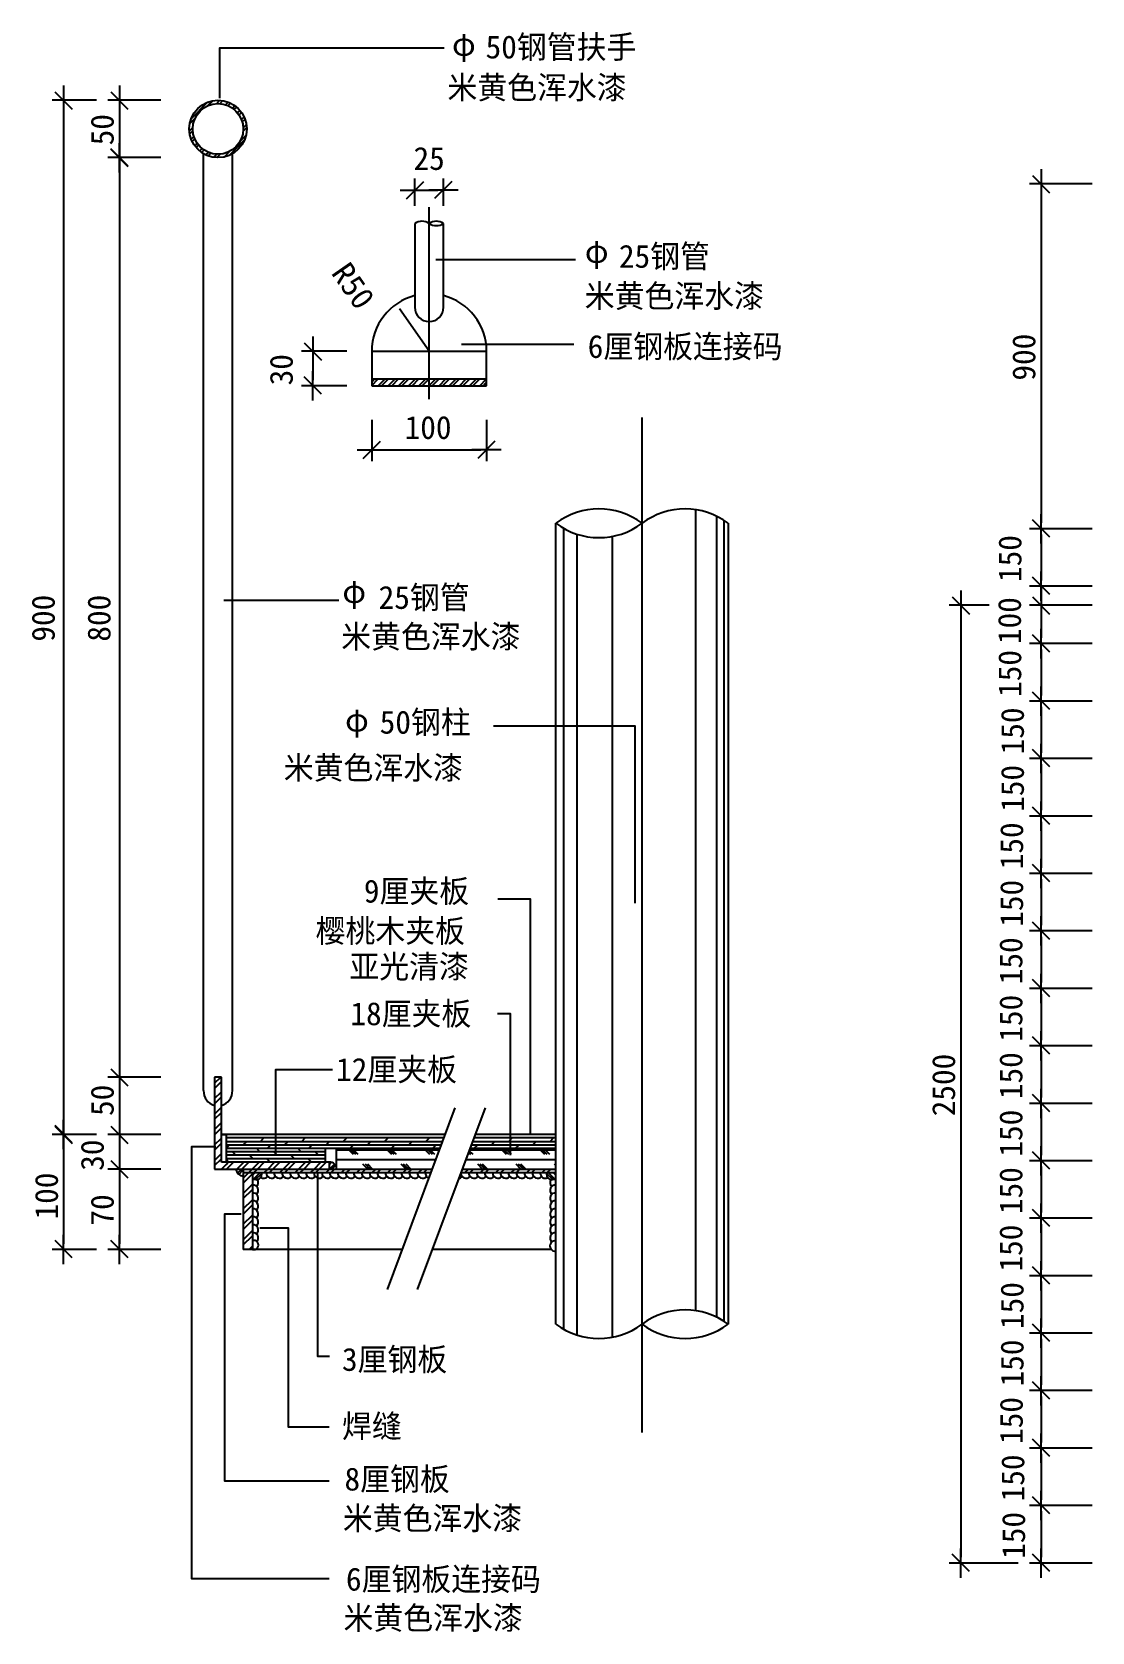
# Model space of a CAD drawing. Header units: metres. Extents: x -6406 to -945, y -4522 to 2141.
# Drawn here: x -6406 to -3638, y -2036 to 2141 of the extents above; entities that cross this region are included whole.
import ezdxf

# ---------------------------------------------------------------- set-up
doc = ezdxf.new("R2010")
doc.units = ezdxf.units.M
for name, color, linetype in [('3', 3, 'Continuous'), ('4', 4, 'Continuous'), ('7', 7, 'Continuous'), ('BH', 3, 'Continuous'), ('DIM', 3, 'Continuous'), ('TEXT', 3, 'Continuous')]:
    doc.layers.add(name, color=color, linetype=linetype)

# ---------------------------------------------------------------- blocks, each defined once
blk = doc.blocks.new('_DOT')
at = {"color": 0, "linetype": 'ByBlock'}
blk.add_line((2.56, 0), (-2.55, 0), dxfattribs=at)
blk.add_lwpolyline([(1.46, 1.51), (-1.55, -1.49)])

msp = doc.modelspace()

# ---------------------------------------------------------------- linework, layer by layer
for p, q in [((-5915.03, 1967.61), (-5915.03, 1977.36)), ((-5350.94, 1546.27), (-5341.19, 1546.27)), ((-5103.64, -738.19), (-5103.64, -728.44)), ((-5925.2, -769.17), (-5934.95, -769.17)), ((-5769.18, -786.23), (-5769.18, -776.48)), ((-5156.14, -790.94), (-5156.14, -781.19)), ((-5660.32, -837.23), (-5660.32, -846.98)), ((-5859.2, -945), (-5868.95, -945)), ((-5810.55, -981.23), (-5800.8, -981.23))]:
    msp.add_line(p, q)
at = {"layer": '3'}
for p, q in [((-5368.61, 1181.7), (-5368.61, 1683.22)), ((-5518.61, 1307.09), (-5218.61, 1307.09)), ((-4812.8, -1515.32), (-4812.8, 1134.42)), ((-4672.96, 893.6), (-4672.96, -1196.98)), ((-5018.27, 845.28), (-5018.27, -1245.31)), ((-4618.77, 876.95), (-4618.77, -1213.63)), ((-4599.41, 866.15), (-4599.41, -1224.43)), ((-4983.43, 829.84), (-4983.43, -1260.74)), ((-4890.52, 823.86), (-4890.52, -1266.73)), ((-5301.53, -668.12), (-5478.55, -1141.78)), ((-5222.59, -668.12), (-5399.61, -1141.78)), ((-5330.81, -746.48), (-5898.95, -746.48)), ((-5037.8, -746.48), (-5251.87, -746.48))]:
    msp.add_line(p, q, dxfattribs=at)
for centre, radius, start, end in [((-5387.36, 1611.89), 34.47, 57.05, 122.95), ((-5349.86, 1611.89), 34.47, 57.05, 122.95), ((-5349.86, 1669.74), 34.47, 237.05, 302.95), ((-5854.39, -827.34), 18.15, 180.45, 271.4), ((-5628.51, -827.62), 18.15, 0.45, 91.4), ((-5819.91, -841.04), 14.17, 224.87, 18.78), ((-5828.78, -883.16), 14.17, 312.6, 94.73), ((-5828.78, -862.41), 14.17, 312.6, 32.17), ((-5800.66, -837.65), 14.17, 236.41, 317.4), ((-5779.91, -837.65), 14.17, 175.27, 317.4), ((-5759.16, -837.65), 14.17, 175.27, 317.4), ((-5738.41, -837.65), 14.17, 175.27, 317.4), ((-5717.66, -837.65), 14.17, 175.27, 317.4), ((-5696.9, -837.65), 14.17, 175.27, 317.4), ((-5676.15, -837.65), 14.17, 175.27, 317.4), ((-5655.4, -837.65), 14.17, 175.27, 317.4), ((-5634.6, -837.65), 14.17, 175.27, 317.4), ((-5613.85, -837.65), 14.17, 175.27, 317.4), ((-5593.1, -837.65), 14.17, 175.27, 317.4), ((-5572.35, -837.65), 14.17, 175.27, 317.4), ((-5551.6, -837.65), 14.17, 175.27, 317.4), ((-5530.85, -837.65), 14.17, 175.27, 317.4), ((-5510.05, -837.65), 14.17, 175.27, 317.4), ((-5489.3, -837.65), 14.17, 175.27, 317.4), ((-5468.54, -837.65), 14.17, 175.27, 317.4), ((-5447.79, -837.65), 14.17, 175.27, 317.4), ((-5427.04, -837.65), 14.17, 175.27, 317.4), ((-5406.29, -837.65), 14.17, 175.27, 317.4), ((-5385.54, -837.65), 14.17, 175.27, 317.4), ((-5364.79, -837.65), 14.17, 175.27, 249.14), ((-5292.74, -837.65), 14.17, 276.21, 317.4), ((-5271.99, -837.65), 14.17, 175.27, 317.4), ((-5251.24, -837.65), 14.17, 175.27, 317.4), ((-5230.49, -837.65), 14.17, 175.27, 317.4), ((-5209.74, -837.65), 14.17, 175.27, 317.4), ((-5188.99, -837.65), 14.17, 175.27, 317.4), ((-5168.23, -837.65), 14.17, 175.27, 317.4), ((-5147.48, -837.65), 14.17, 175.27, 317.4), ((-5126.73, -837.65), 14.17, 175.27, 317.4), ((-5105.98, -837.65), 14.17, 175.27, 317.4), ((-5085.23, -837.65), 14.17, 175.27, 317.4), ((-5064.48, -837.65), 14.17, 175.27, 295.26), ((-5047.84, -841.04), 14.17, 161.22, 315.13), ((-5038.97, -862.41), 14.17, 147.83, 227.4), ((-5038.97, -883.16), 14.17, 85.27, 227.4), ((-5828.78, -903.91), 14.17, 312.6, 94.73), ((-5828.78, -924.67), 14.17, 312.6, 94.73), ((-5038.97, -903.91), 14.17, 85.27, 227.4), ((-5038.97, -924.67), 14.17, 85.27, 227.4), ((-5828.78, -945.42), 14.17, 312.6, 94.73), ((-5828.78, -966.17), 14.17, 312.6, 94.73), ((-5038.97, -945.42), 14.17, 85.27, 227.4), ((-5038.97, -966.17), 14.17, 85.27, 227.4), ((-5828.78, -986.92), 14.17, 312.6, 94.73), ((-5828.78, -1007.67), 14.17, 318.51, 94.73), ((-5038.97, -986.92), 14.17, 85.27, 227.4), ((-5038.97, -1007.67), 14.17, 85.27, 227.4), ((-5826.45, -1025.89), 12.11, 253.2, 106.8), ((-5038.97, -1028.42), 14.17, 85.27, 274.73)]:
    msp.add_arc(centre, radius, start, end, dxfattribs=at)
at = {"layer": '4'}
for p, q in [((-5957.45, -622.35), (-5957.45, 1822.57)), ((-5882.45, -622.35), (-5882.45, 1822.57)), ((-5037.8, -1232.48), (-5037.8, 858.1)), ((-4587.8, 858.1), (-4587.8, -1232.48)), ((-5327.45, -737.48), (-5910.95, -737.48)), ((-5037.8, -737.48), (-5248.51, -737.48)), ((-5853.95, -827.48), (-5853.95, -1037.48)), ((-5439.57, -1037.48), (-5853.95, -1037.48)), ((-5049.87, -1037.48), (-5360.63, -1037.48))]:
    msp.add_line(p, q, dxfattribs=at)
msp.add_circle((-5919.95, 1887.52), 75, dxfattribs=at)
for centre, radius, start, end in [((-4925.3, 708.1), 187.5, 53.13, 126.87), ((-4700.3, 708.1), 187.5, 53.13, 126.87), ((-4925.3, 1008.1), 187.5, 233.13, 306.87), ((-5919.95, -624.83), 37.58, 176.21, 256.14), ((-5919.95, -624.83), 37.58, 283.86, 3.79), ((-4700.3, -1382.48), 187.5, 53.13, 126.87), ((-4925.3, -1082.48), 187.5, 233.13, 306.87), ((-4700.3, -1082.48), 187.5, 233.13, 306.87)]:
    msp.add_arc(centre, radius, start, end, dxfattribs=at)
at = {"layer": '7'}
for p, q in [((-5406.11, 1640.81), (-5406.11, 1422.09)), ((-5331.11, 1422.09), (-5331.11, 1640.81)), ((-5518.61, 1307.09), (-5518.61, 1217.09)), ((-5218.61, 1217.09), (-5218.61, 1307.09)), ((-5518.61, 1235.09), (-5218.61, 1235.09)), ((-5518.61, 1217.09), (-5218.61, 1217.09)), ((-5928.95, -587.48), (-5928.95, -827.48)), ((-5910.95, -587.48), (-5928.95, -587.48)), ((-5910.95, -809.48), (-5910.95, -587.48)), ((-5910.95, -737.48), (-5898.95, -737.48)), ((-5898.95, -737.48), (-5898.95, -773.48)), ((-5898.95, -773.48), (-5340.9, -773.48)), ((-5898.95, -773.48), (-5898.95, -809.48)), ((-5639.4, -809.48), (-5639.4, -773.48)), ((-5610.36, -827.48), (-5610.36, -773.48)), ((-5261.96, -773.48), (-5037.8, -773.48)), ((-5928.95, -827.48), (-5853.95, -827.48)), ((-5628.95, -809.48), (-5910.95, -809.48)), ((-5853.95, -827.48), (-5361.08, -827.48)), ((-5628.95, -827.48), (-5628.95, -809.48)), ((-5282.14, -827.48), (-5037.8, -827.48)), ((-5853.95, -836.48), (-5364.45, -836.48)), ((-5829.95, -836.48), (-5829.95, -1037.48)), ((-5285.51, -836.48), (-5037.8, -836.48))]:
    msp.add_line(p, q, dxfattribs=at)
msp.add_circle((-5919.95, 1887.52), 66, dxfattribs=at)
for centre, radius, start, end in [((-5368.61, 1307.09), 150, 104.48, 180), ((-5368.61, 1422.09), 37.5, 180, 0), ((-5368.61, 1307.09), 150, 0, 75.52)]:
    msp.add_arc(centre, radius, start, end, dxfattribs=at)
at = {"layer": 'BH'}
for p, q in [((-5990.25, 1913.65), (-5946.08, 1957.82)), ((-5947.63, 1947.44), (-5933.84, 1961.22)), ((-5923.99, 1953.4), (-5915.03, 1962.36)), ((-5915.2, 1953.35), (-5907.13, 1961.42)), ((-5900.33, 1950.54), (-5893.26, 1957.61)), ((-5893.88, 1948.15), (-5887.09, 1954.94)), ((-5882.49, 1941.86), (-5876.03, 1948.32)), ((-5877.48, 1938.04), (-5871.09, 1944.42)), ((-5868.71, 1929.12), (-5862.32, 1935.52)), ((-5864.97, 1924.03), (-5858.49, 1930.51)), ((-5994.79, 1882.6), (-5985.83, 1891.56)), ((-5993.85, 1874.7), (-5985.78, 1882.77)), ((-5993.65, 1901.41), (-5979.87, 1915.19)), ((-5858.85, 1912.47), (-5852.02, 1919.3)), ((-5856.57, 1905.91), (-5849.43, 1913.05)), ((-5854.2, 1881.76), (-5845.03, 1890.94)), ((-5854.03, 1890.77), (-5845.83, 1898.97)), ((-5990.04, 1860.83), (-5982.97, 1867.9)), ((-5987.37, 1854.66), (-5980.58, 1861.45)), ((-5980.75, 1843.6), (-5974.29, 1850.06)), ((-5976.85, 1838.66), (-5970.47, 1845.05)), ((-5891.2, 1818.25), (-5850.68, 1858.77)), ((-5861.59, 1856.69), (-5846.65, 1871.63)), ((-5967.95, 1829.89), (-5961.55, 1836.28)), ((-5962.94, 1826.06), (-5956.46, 1832.54)), ((-5951.73, 1819.59), (-5944.9, 1826.42)), ((-5945.48, 1817), (-5938.35, 1824.13)), ((-5931.4, 1813.4), (-5923.2, 1821.6)), ((-5923.37, 1812.6), (-5914.19, 1821.77)), ((-5904.06, 1814.22), (-5889.13, 1829.16)), ((-5518.61, 1226.78), (-5510.3, 1235.09)), ((-5518.61, 1217.94), (-5501.46, 1235.09)), ((-5501.78, 1217.09), (-5483.78, 1235.09)), ((-5492.94, 1217.09), (-5474.94, 1235.09)), ((-5475.26, 1217.09), (-5457.26, 1235.09)), ((-5466.42, 1217.09), (-5448.42, 1235.09)), ((-5448.75, 1217.09), (-5430.75, 1235.09)), ((-5439.91, 1217.09), (-5421.91, 1235.09)), ((-5422.23, 1217.09), (-5404.23, 1235.09)), ((-5413.39, 1217.09), (-5395.39, 1235.09)), ((-5395.71, 1217.09), (-5377.71, 1235.09)), ((-5386.88, 1217.09), (-5368.88, 1235.09)), ((-5369.2, 1217.09), (-5368.61, 1217.68)), ((-5368.61, 1217.68), (-5351.2, 1235.09)), ((-5360.36, 1217.09), (-5342.36, 1235.09)), ((-5342.68, 1217.09), (-5324.68, 1235.09)), ((-5333.84, 1217.09), (-5315.84, 1235.09)), ((-5316.16, 1217.09), (-5298.16, 1235.09)), ((-5307.33, 1217.09), (-5289.33, 1235.09)), ((-5289.65, 1217.09), (-5271.65, 1235.09)), ((-5280.81, 1217.09), (-5262.81, 1235.09)), ((-5263.13, 1217.09), (-5245.13, 1235.09)), ((-5254.29, 1217.09), (-5236.29, 1235.09)), ((-5236.61, 1217.09), (-5218.61, 1235.09)), ((-5227.78, 1217.09), (-5218.61, 1226.26)), ((-5928.95, -603.51), (-5912.92, -587.48)), ((-5928.95, -616.95), (-5910.95, -598.95)), ((-5928.95, -643.82), (-5910.95, -625.82)), ((-5928.95, -657.25), (-5910.95, -639.25)), ((-5928.95, -684.12), (-5910.95, -666.12)), ((-5928.95, -697.56), (-5910.95, -679.56)), ((-5928.95, -724.43), (-5910.95, -706.43)), ((-5928.95, -737.86), (-5928.57, -737.48)), ((-5928.95, -764.73), (-5910.95, -746.73)), ((-5928.57, -737.48), (-5910.95, -719.86)), ((-5871.95, -746.48), (-5871.95, -746.48)), ((-5808.95, -755.48), (-5799.95, -746.48)), ((-5763.95, -746.48), (-5763.95, -746.48)), ((-5700.95, -755.48), (-5691.95, -746.48)), ((-5592.95, -755.48), (-5583.95, -746.48)), ((-5484.95, -755.48), (-5475.95, -746.48)), ((-5376.95, -755.48), (-5367.95, -746.48)), ((-5160.95, -755.48), (-5151.95, -746.48)), ((-5052.95, -755.48), (-5043.95, -746.48)), ((-5928.95, -778.17), (-5910.95, -760.17)), ((-5928.95, -805.04), (-5910.95, -787.04)), ((-5898.95, -755.48), (-5334.17, -755.48)), ((-5898.95, -764.48), (-5337.54, -764.48)), ((-5898.95, -773.48), (-5889.95, -764.48)), ((-5639.4, -782.48), (-5898.95, -782.48)), ((-5639.4, -791.48), (-5898.95, -791.48)), ((-5873.4, -791.48), (-5882.4, -782.48)), ((-5855.4, -773.48), (-5855.4, -773.48)), ((-5853.95, -764.48), (-5844.95, -755.48)), ((-5828.4, -800.48), (-5837.4, -791.48)), ((-5810.4, -782.48), (-5819.4, -773.48)), ((-5790.95, -773.48), (-5781.95, -764.48)), ((-5765.4, -791.48), (-5774.4, -782.48)), ((-5747.4, -773.48), (-5747.4, -773.48)), ((-5745.95, -764.48), (-5736.95, -755.48)), ((-5720.4, -800.48), (-5729.4, -791.48)), ((-5702.4, -782.48), (-5711.4, -773.48)), ((-5682.95, -773.48), (-5673.95, -764.48)), ((-5657.4, -791.48), (-5666.4, -782.48)), ((-5637.95, -764.48), (-5628.95, -755.48)), ((-5610.95, -773.48), (-5610.95, -773.48)), ((-5610.36, -777.48), (-5342.4, -777.48)), ((-5566.45, -789.98), (-5582.95, -773.48)), ((-5560.2, -789.98), (-5576.7, -773.48)), ((-5574.95, -773.48), (-5565.95, -764.48)), ((-5553.95, -789.98), (-5570.45, -773.48)), ((-5529.95, -764.48), (-5520.95, -755.48)), ((-5502.95, -773.48), (-5502.95, -773.48)), ((-5466.45, -789.98), (-5482.95, -773.48)), ((-5460.2, -789.98), (-5476.7, -773.48)), ((-5453.95, -789.98), (-5470.45, -773.48)), ((-5466.95, -773.48), (-5457.95, -764.48)), ((-5421.95, -764.48), (-5412.95, -755.48)), ((-5394.95, -773.48), (-5394.95, -773.48)), ((-5366.45, -789.98), (-5382.95, -773.48)), ((-5360.2, -789.98), (-5376.7, -773.48)), ((-5353.95, -789.98), (-5370.45, -773.48)), ((-5358.95, -773.48), (-5349.95, -764.48)), ((-5266.45, -789.98), (-5267.67, -788.76)), ((-5260.2, -789.98), (-5265.97, -784.21)), ((-5253.95, -789.98), (-5264.27, -779.66)), ((-5263.46, -777.48), (-5037.8, -777.48)), ((-5258.6, -764.48), (-5037.8, -764.48)), ((-5255.23, -755.48), (-5037.8, -755.48)), ((-5250.95, -773.48), (-5241.95, -764.48)), ((-5205.95, -764.48), (-5196.95, -755.48)), ((-5166.45, -789.98), (-5182.95, -773.48)), ((-5178.95, -773.48), (-5178.95, -773.48)), ((-5160.2, -789.98), (-5176.7, -773.48)), ((-5153.95, -789.98), (-5170.45, -773.48)), ((-5142.95, -773.48), (-5133.95, -764.48)), ((-5097.95, -764.48), (-5088.95, -755.48)), ((-5066.45, -789.98), (-5082.95, -773.48)), ((-5060.2, -789.98), (-5076.7, -773.48)), ((-5070.95, -773.48), (-5070.95, -773.48)), ((-5053.95, -789.98), (-5070.45, -773.48)), ((-5928.95, -818.47), (-5910.95, -800.47)), ((-5911.09, -827.48), (-5898.95, -815.34)), ((-5639.4, -800.48), (-5898.95, -800.48)), ((-5891.4, -809.48), (-5898.95, -801.93)), ((-5898.95, -815.34), (-5893.09, -809.48)), ((-5897.65, -827.48), (-5879.65, -809.48)), ((-5872.45, -829.15), (-5870.78, -827.48)), ((-5870.78, -827.48), (-5852.78, -809.48)), ((-5868.86, -838.29), (-5858.05, -827.48)), ((-5865.72, -841.51), (-5853.95, -829.74)), ((-5857.35, -827.48), (-5839.35, -809.48)), ((-5839.48, -836.48), (-5830.48, -827.48)), ((-5830.48, -827.48), (-5812.48, -809.48)), ((-5826.04, -836.48), (-5817.04, -827.48)), ((-5817.04, -827.48), (-5799.04, -809.48)), ((-5799.17, -836.48), (-5790.17, -827.48)), ((-5783.4, -809.48), (-5792.4, -800.48)), ((-5790.17, -827.48), (-5772.17, -809.48)), ((-5785.74, -836.48), (-5776.74, -827.48)), ((-5776.74, -827.48), (-5758.74, -809.48)), ((-5758.87, -836.48), (-5749.87, -827.48)), ((-5749.87, -827.48), (-5731.87, -809.48)), ((-5745.43, -836.48), (-5736.43, -827.48)), ((-5736.43, -827.48), (-5718.43, -809.48)), ((-5718.56, -836.48), (-5709.56, -827.48)), ((-5709.56, -827.48), (-5691.56, -809.48)), ((-5705.13, -836.48), (-5696.13, -827.48)), ((-5696.13, -827.48), (-5678.13, -809.48)), ((-5675.4, -809.48), (-5684.4, -800.48)), ((-5678.26, -836.48), (-5669.26, -827.48)), ((-5669.26, -827.48), (-5651.26, -809.48)), ((-5664.82, -836.48), (-5655.82, -827.48)), ((-5655.82, -827.48), (-5637.82, -809.48)), ((-5637.95, -836.48), (-5628.95, -827.48)), ((-5628.95, -814.75), (-5624.19, -809.99)), ((-5628.95, -827.48), (-5615.97, -814.5)), ((-5624.52, -836.48), (-5615.52, -827.48)), ((-5622.59, -827.48), (-5613.12, -818.01)), ((-5610.36, -802.48), (-5351.74, -802.48)), ((-5597.65, -836.48), (-5588.65, -827.48)), ((-5584.21, -836.48), (-5575.21, -827.48)), ((-5557.34, -836.48), (-5548.34, -827.48)), ((-5543.91, -836.48), (-5534.91, -827.48)), ((-5528.95, -827.48), (-5541.45, -814.98)), ((-5522.7, -827.48), (-5535.2, -814.98)), ((-5516.45, -827.48), (-5528.95, -814.98)), ((-5517.04, -836.48), (-5508.04, -827.48)), ((-5503.6, -836.48), (-5494.6, -827.48)), ((-5476.73, -836.48), (-5467.73, -827.48)), ((-5463.3, -836.48), (-5454.3, -827.48)), ((-5428.95, -827.48), (-5441.45, -814.98)), ((-5436.43, -836.48), (-5427.43, -827.48)), ((-5422.7, -827.48), (-5435.2, -814.98)), ((-5416.45, -827.48), (-5428.95, -814.98)), ((-5422.99, -836.48), (-5413.99, -827.48)), ((-5396.12, -836.48), (-5387.12, -827.48)), ((-5382.69, -836.48), (-5373.69, -827.48)), ((-5275.21, -836.48), (-5266.21, -827.48)), ((-5272.8, -802.48), (-5037.8, -802.48)), ((-5261.77, -836.48), (-5252.77, -827.48)), ((-5228.95, -827.48), (-5241.45, -814.98)), ((-5222.7, -827.48), (-5235.2, -814.98)), ((-5234.9, -836.48), (-5225.9, -827.48)), ((-5216.45, -827.48), (-5228.95, -814.98)), ((-5221.47, -836.48), (-5212.47, -827.48)), ((-5194.6, -836.48), (-5185.6, -827.48)), ((-5181.16, -836.48), (-5172.16, -827.48)), ((-5154.29, -836.48), (-5145.29, -827.48)), ((-5128.95, -827.48), (-5141.45, -814.98)), ((-5140.86, -836.48), (-5131.86, -827.48)), ((-5122.7, -827.48), (-5135.2, -814.98)), ((-5116.45, -827.48), (-5128.95, -814.98)), ((-5113.98, -836.48), (-5104.98, -827.48)), ((-5100.55, -836.48), (-5091.55, -827.48)), ((-5073.68, -836.48), (-5064.68, -827.48)), ((-5060.24, -836.48), (-5051.24, -827.48)), ((-5037.8, -818.63), (-5041.45, -814.98)), ((-5856.81, -845.32), (-5853.95, -842.47)), ((-5853.95, -850.95), (-5839.48, -836.48)), ((-5853.95, -864.39), (-5829.95, -840.39)), ((-5853.95, -891.26), (-5829.95, -867.26)), ((-5829.95, -837.56), (-5828.87, -836.48)), ((-5829.95, -843.93), (-5822.51, -836.48)), ((-5826.75, -853.45), (-5809.78, -836.48)), ((-5821.99, -855.06), (-5805.89, -838.96)), ((-5045.76, -855.06), (-5061.86, -838.96)), ((-5041, -853.45), (-5057.97, -836.48)), ((-5037.8, -843.93), (-5045.24, -836.48)), ((-5037.8, -837.56), (-5038.88, -836.48)), ((-5853.95, -904.7), (-5829.95, -880.7)), ((-5853.95, -931.57), (-5829.95, -907.57)), ((-5853.95, -945), (-5829.95, -921)), ((-5853.95, -971.87), (-5829.95, -947.87)), ((-5853.95, -985.31), (-5829.95, -961.31)), ((-5853.95, -1012.18), (-5829.95, -988.18)), ((-5853.95, -1025.61), (-5829.95, -1001.61)), ((-5838.95, -1037.48), (-5829.95, -1028.48))]:
    msp.add_line(p, q, dxfattribs=at)
at = {"layer": 'DIM'}
for p, q in [((-6237.3, 1962.52), (-6352.93, 1962.52)), ((-6322.93, 1947.52), (-6322.93, -722.48)), ((-6069.58, 1962.52), (-6207.3, 1962.52)), ((-6177.3, 1947.52), (-6177.3, 1827.52)), ((-6069.58, 1812.52), (-6207.3, 1812.52)), ((-6177.3, 1797.52), (-6177.3, -572.48)), ((-5406.11, 1686.8), (-5406.11, 1757.99)), ((-5331.11, 1686.8), (-5331.11, 1757.99)), ((-5391.11, 1727.99), (-5346.11, 1727.99)), ((-3637.92, 1743.96), (-3800.98, 1743.96)), ((-3770.98, 1728.96), (-3770.98, 858.96)), ((-5368.61, 1307.09), (-5445.63, 1417.96)), ((-5583.61, 1307.09), (-5702.24, 1307.09)), ((-5672.24, 1292.09), (-5672.24, 1232.09)), ((-5583.61, 1217.09), (-5702.24, 1217.09)), ((-5518.61, 1128.24), (-5518.61, 1019.86)), ((-5218.61, 1128.24), (-5218.61, 1019.86)), ((-5503.61, 1049.86), (-5233.61, 1049.86)), ((-3637.92, 843.96), (-3800.98, 843.96)), ((-3770.98, 828.96), (-3770.98, 708.96)), ((-3770.98, 708.96), (-3770.98, 723.96)), ((-3637.92, 693.96), (-3800.98, 693.96)), ((-3770.98, 693.96), (-3770.98, 643.96)), ((-3770.98, 693.96), (-3770.98, 643.96)), ((-3906.39, 643.96), (-4010.46, 643.96)), ((-3980.46, 628.96), (-3980.46, -1841.04)), ((-3637.92, 643.96), (-3800.98, 643.96)), ((-3770.98, 628.96), (-3770.98, 613.96)), ((-3770.98, 628.96), (-3770.98, 558.96)), ((-3637.92, 543.96), (-3800.98, 543.96)), ((-3770.98, 528.96), (-3770.98, 408.96)), ((-3637.92, 393.96), (-3800.98, 393.96)), ((-3770.98, 378.96), (-3770.98, 258.96)), ((-3637.92, 243.96), (-3800.98, 243.96)), ((-3770.98, 228.96), (-3770.98, 108.96)), ((-3637.92, 93.96), (-3800.98, 93.96)), ((-3770.98, 78.96), (-3770.98, -41.04)), ((-3637.92, -56.04), (-3800.98, -56.04)), ((-3770.98, -71.04), (-3770.98, -191.04)), ((-3637.92, -206.04), (-3800.98, -206.04)), ((-3770.98, -221.04), (-3770.98, -341.04)), ((-3637.92, -356.04), (-3800.98, -356.04)), ((-3770.98, -371.04), (-3770.98, -491.04)), ((-3637.92, -506.04), (-3800.98, -506.04)), ((-3770.98, -521.04), (-3770.98, -641.04)), ((-6069.58, -587.48), (-6207.3, -587.48)), ((-6177.3, -602.48), (-6177.3, -722.48)), ((-3637.92, -656.04), (-3800.98, -656.04)), ((-3770.98, -671.04), (-3770.98, -791.04)), ((-6237.3, -737.48), (-6352.93, -737.48)), ((-6069.58, -737.48), (-6207.3, -737.48)), ((-6322.93, -752.48), (-6322.93, -1022.48)), ((-6177.3, -752.48), (-6177.3, -812.48)), ((-6069.58, -827.48), (-6207.3, -827.48)), ((-3637.92, -806.04), (-3800.98, -806.04)), ((-3770.98, -821.04), (-3770.98, -941.04)), ((-6177.3, -842.48), (-6177.3, -1022.48)), ((-3637.92, -956.04), (-3800.98, -956.04)), ((-3770.98, -971.04), (-3770.98, -1091.04)), ((-6237.3, -1037.48), (-6352.93, -1037.48)), ((-6069.58, -1037.48), (-6207.3, -1037.48)), ((-3637.92, -1106.04), (-3800.98, -1106.04)), ((-3770.98, -1121.04), (-3770.98, -1241.04)), ((-3637.92, -1256.04), (-3800.98, -1256.04)), ((-3770.98, -1271.04), (-3770.98, -1391.04)), ((-3637.92, -1406.04), (-3800.98, -1406.04)), ((-3770.98, -1421.04), (-3770.98, -1541.04)), ((-3637.92, -1556.04), (-3800.98, -1556.04)), ((-3770.98, -1571.04), (-3770.98, -1691.04)), ((-3637.92, -1706.04), (-3800.98, -1706.04)), ((-3770.98, -1721.04), (-3770.98, -1841.04)), ((-3830.98, -1856.04), (-4010.46, -1856.04)), ((-3637.92, -1856.04), (-3800.98, -1856.04))]:
    msp.add_line(p, q, dxfattribs=at)
at = {"layer": 'TEXT'}
for points in [[(-5915.03, 1977.36), (-5915.03, 2098.94), (-5329.54, 2098.94)], [(-5341.19, 1546.27), (-4986.86, 1546.27)], [(-5284.08, 1325.84), (-4990.67, 1325.84)], [(-5904.53, 657.09), (-5604.02, 657.09)], [(-4830.89, -133.88), (-4830.89, 328.6), (-5200.74, 328.6)], [(-5103.64, -728.44), (-5103.64, -123.12), (-5189.7, -123.12)], [(-5156.14, -781.19), (-5156.14, -422.67), (-5190.28, -422.67)], [(-5769.18, -776.48), (-5769.18, -567.93), (-5620.74, -567.93)], [(-5934.95, -769.17), (-5989.26, -769.17), (-5989.26, -1896.23), (-5629.26, -1896.23)], [(-5660.32, -846.98), (-5660.32, -1316.21), (-5628.63, -1316.21)], [(-5868.95, -945), (-5902.54, -945), (-5902.54, -1641.04), (-5629.26, -1641.04)], [(-5800.8, -981.23), (-5737, -981.23), (-5737, -1500.33), (-5629.26, -1500.33)]]:
    msp.add_lwpolyline(points, dxfattribs=at)

# ---------------------------------------------------------------- block references
at = {"layer": 'DIM', "xscale": 15, "yscale": 15, "zscale": 15}
for p, rotation in [((-6322.93, 1962.52), 90), ((-6177.3, 1962.52), 90), ((-6177.3, 1812.52), 90), ((-6177.3, 1812.52), 270), ((-3770.98, 1743.96), 90), ((-5406.11, 1727.99), 180), ((-5672.24, 1307.09), 90), ((-5672.24, 1217.09), 270), ((-5518.61, 1049.86), 180), ((-3770.98, 843.96), 270), ((-3770.98, 693.96), 270), ((-3980.46, 643.96), 90), ((-3770.98, 643.96), 90), ((-3770.98, 543.96), 270), ((-3770.98, 393.96), 270), ((-3770.98, 243.96), 270), ((-3770.98, 93.96), 270), ((-3770.98, -56.04), 270), ((-3770.98, -206.04), 270), ((-3770.98, -356.04), 270), ((-3770.98, -506.04), 270), ((-6177.3, -587.48), 90), ((-3770.98, -656.04), 270), ((-6322.93, -737.48), 90), ((-6322.93, -737.48), 270), ((-6177.3, -737.48), 90), ((-6177.3, -827.48), 90), ((-3770.98, -806.04), 270), ((-3770.98, -956.04), 270), ((-6322.93, -1037.48), 270), ((-6177.3, -1037.48), 270), ((-3770.98, -1106.04), 270), ((-3770.98, -1256.04), 270), ((-3770.98, -1406.04), 270), ((-3770.98, -1556.04), 270), ((-3770.98, -1706.04), 270), ((-3980.46, -1856.04), 270), ((-3770.98, -1856.04), 270)]:
    msp.add_blockref('_DOT', p, dxfattribs=dict(at, rotation=rotation))
for p in [(-5331.11, 1727.99), (-5218.61, 1049.86)]:
    msp.add_blockref('_DOT', p, dxfattribs=at)

# ---------------------------------------------------------------- texts
at = {"layer": '4'}
for s, rotation, p in [('50', 90, (-6192.3, 1844.71)), ('R50', 304.79, (-5626.22, 1511.25)), ('900', 90, (-3785.98, 1230.56)), ('30', 90, (-5724.74, 1218.14)), ('150', 90, (-3822.24, 704.91)), ('900', 90, (-6346.34, 549.11)), ('800', 90, (-6200.71, 549.11)), ('100', 90, (-3823.48, 542.82)), ('150', 90, (-3822.75, 404.91)), ('150', 90, (-3815.79, 254.91)), ('150', 90, (-3815.79, 104.91)), ('150', 90, (-3817.78, -45.09)), ('150', 90, (-3817.78, -195.09)), ('150', 90, (-3819.77, -345.09)), ('150', 90, (-3819.77, -495.09)), ('2500', 90, (-3995.46, -689.87)), ('150', 90, (-3819.77, -645.09)), ('50', 90, (-6192.3, -688.99)), ('150', 90, (-3819.77, -795.09)), ('30', 90, (-6218.29, -832.18)), ('150', 90, (-3819.77, -945.09)), ('100', 90, (-6337.93, -959.22)), ('70', 90, (-6192.3, -975.13)), ('150', 90, (-3819.77, -1095.09)), ('150', 90, (-3816.79, -1245.09)), ('150', 90, (-3816.79, -1395.09)), ('150', 90, (-3818.78, -1545.09)), ('150', 90, (-3814.8, -1695.09)), ('150', 90, (-3812.81, -1845.09))]:
    msp.add_text(s, height=60, rotation=rotation, dxfattribs=at).set_placement(p)
for s, p in [('25', (-5409.47, 1780.49)), ('100', (-5432.66, 1078.24))]:
    msp.add_text(s, height=60, dxfattribs=at).set_placement(p)
at = {"layer": 'TEXT'}
for s, p in [('φ', (-5308.96, 2078.54)), ('50钢管扶手', (-5221.3, 2071.47)), ('米黄色浑水漆', (-5320.92, 1965.75)), ('φ', (-4962.11, 1538.03)), ('25钢管', (-4873.17, 1525.07)), ('米黄色浑水漆', (-4962.4, 1421.57)), ('6厘钢板连接码', (-4954.66, 1289.79)), ('φ', (-5595.24, 650.27)), ('25钢管', (-5500.52, 634.7)), ('米黄色浑水漆', (-5598.13, 532.39)), ('50钢柱', (-5497.75, 308.96)), ('φ', (-5588.15, 314.67)), ('米黄色浑水漆', (-5748.31, 189.9)), ('9厘夹板', (-5539.03, -132.05)), ('樱桃木夹板', (-5665.12, -235.87)), ('亚光清漆', (-5576.88, -329.03)), ('18厘夹板', (-5574.23, -451.99)), ('12厘夹板', (-5611.62, -597.51)), ('3厘钢板', (-5596.28, -1354.37)), ('焊缝', (-5596.02, -1528.64)), ('8厘钢板', (-5589.67, -1666.75)), ('米黄色浑水漆', (-5593.94, -1769.16)), ('6厘钢板连接码', (-5585.81, -1928.03)), ('米黄色浑水漆', (-5592.29, -2029.25))]:
    msp.add_text(s, height=60, dxfattribs=at).set_placement(p)

doc.saveas('drawing.dxf')
